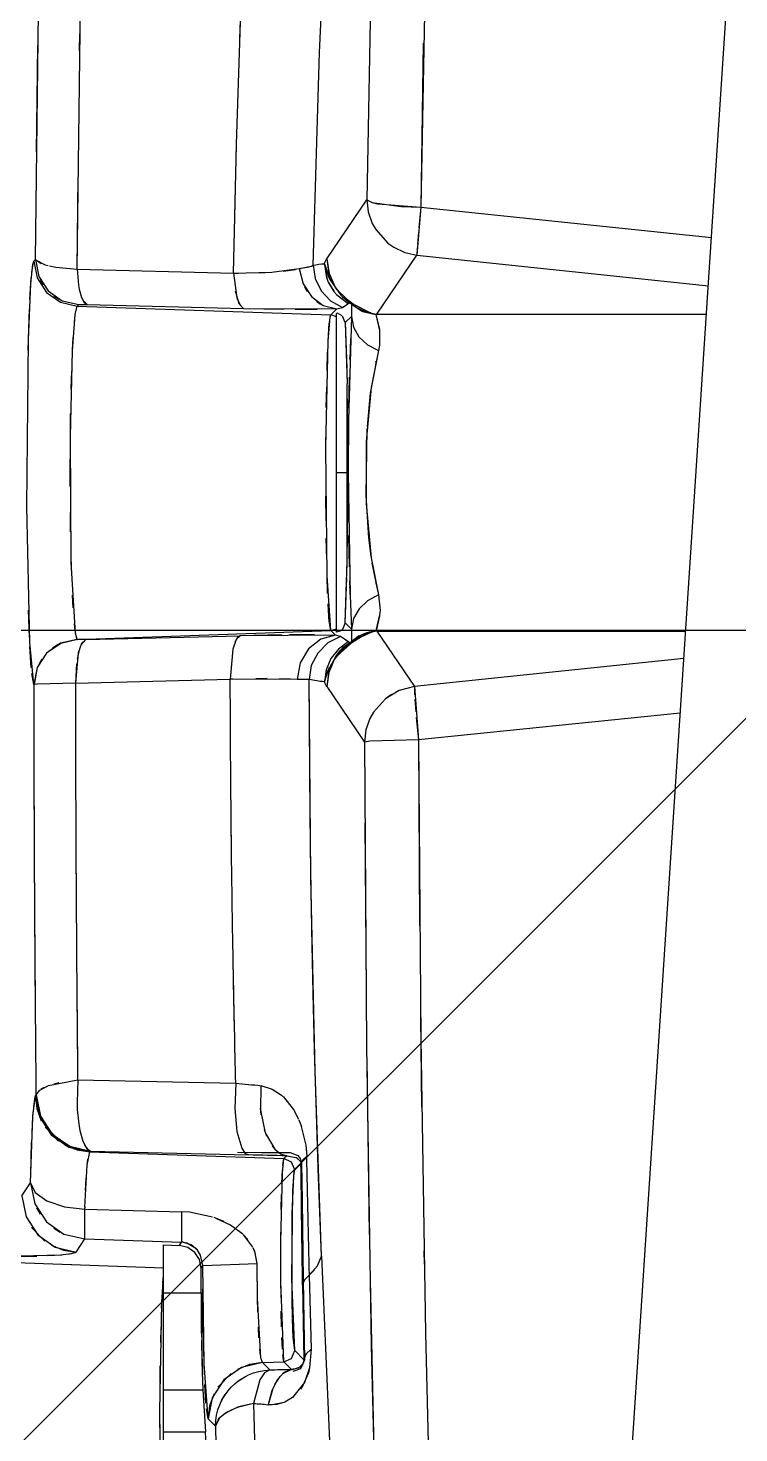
# Model space of a CAD drawing. Header units: millimetres. Extents: x 1084702 to 1166801, y 36632 to 124519.
# Drawn here: x 1103345.9 to 1103409.1, y 45472 to 45596.8 of the extents above; entities that cross this region are included whole.
import ezdxf

# ---------------------------------------------------------------- set-up
doc = ezdxf.new("R2010")
doc.units = ezdxf.units.MM
doc.header["$LTSCALE"] = 250
doc.linetypes.add('CENTER', pattern=[3, 2.5, -0.25, 0, -0.25])
doc.layers.get('0').update_dxf_attribs({"color": 255})
doc.layers.add('%posline', color=240, linetype='Continuous')
doc.layers.add('%symbol', color=1, linetype='Continuous')
doc.styles.add('ROMANS', font='ROMANS.shx', dxfattribs={"height": 100})
doc.dimstyles.new('dott', dxfattribs={"dimscale": 100, "dimtxt": 150, "dimasz": 0.01, "dimexe": 0.5, "dimexo": 1, "dimgap": 1, "dimtad": 1, "dimdsep": 46, "dimtxsty": 'ROMANS', "dimcen": 1.5, "dimclrd": 1, "dimclre": 1, "dimclrt": 2, "dimazin": 2, "dimtfac": 1, "dimtmove": 2, "dimatfit": 3, "dimldrblk": 'DOT', "dimfxl": 1, "dimtvp": 100, "dimtolj": 1, "dimarcsym": 0})

# ---------------------------------------------------------------- blocks, each defined once
blk = doc.blocks.new('_Dot')
at = {"color": 0, "linetype": 'ByBlock', "lineweight": -2}
blk.add_line((-0.5, 0), (-1, 0), dxfattribs=at)
at = {"color": 0, "linetype": 'ByBlock', "const_width": 0.5}
blk.add_lwpolyline([(-0.25, 0, 1), (0.25, 0, 1)], format="xyb", close=True, dxfattribs=at)
blk = doc.blocks.new('GENERATOR-BORDE')
for p, q in [((-1469.42, 55.65), (-1466.8, 117.43)), ((-1478.86, 70.74), (-1478.28, 105.23)), ((-1478.86, 70.74), (-1478.28, 105.23)), ((-1475.46, 68.73), (-1474.58, 103.17)), ((-1475.46, 68.73), (-1474.58, 103.17)), ((-1483.47, 81.48), (-1483.47, 57.34)), ((-1442.15, 77.43), (-1412.9, -368.89)), ((-1483.47, 71.56), (-1483.47, 69.88)), ((-1483.47, 71.24), (-1479.73, 71.24)), ((-1483.47, 71.24), (-1479.73, 71.24)), ((-1479.96, 67.53), (-1479.73, 71.24)), ((-1479.96, 67.53), (-1479.73, 71.24)), ((-1479.51, 70.09), (-1478.86, 70.74)), ((-1479.51, 70.09), (-1478.86, 70.74)), ((-1476.77, 69.04), (-1476.77, 69.07)), ((-1476.77, 69.04), (-1476.77, 69.07)), ((-1474.18, 68.84), (-1474.18, 68.84)), ((-1473.01, 68.67), (-1473.01, 68.7)), ((-1473.01, 68.67), (-1473.01, 68.7)), ((-1483.47, 67.86), (-1483.47, 66.22)), ((-1483.47, 67.53), (-1479.96, 67.53)), ((-1483.47, 67.53), (-1479.96, 67.53)), ((-1473.11, 66.35), (-1473.11, 66.36)), ((-1473.11, 66.35), (-1473.11, 66.36)), ((-1474.68, 65.1), (-1474.03, 65.75)), ((-1474.68, 65.1), (-1474.03, 65.75)), ((-1474.68, 65.1), (-1472.78, 65.03)), ((-1474.68, 65.1), (-1472.78, 65.03)), ((-1472.78, 65.03), (-1472.1, 65.71)), ((-1472.78, 65.03), (-1472.1, 65.71)), ((-1471.95, 65.86), (-1471.26, 65.61)), ((-1471.26, 65.61), (-1470.95, 64.89)), ((-1483.47, 64.38), (-1483.47, 62.79)), ((-1471.81, 64.03), (-1471.01, 64.84)), ((-1471.81, 64.03), (-1471.01, 64.84)), ((-1471.11, 58.19), (-1471.01, 64.84)), ((-1471.06, 57.73), (-1470.95, 64.89)), ((-1470.52, 57.32), (-1470.36, 63.91)), ((-1470.52, 57.32), (-1470.36, 63.91)), ((-1483.47, 61.33), (-1483.47, 59.95)), ((-1483.47, 58.93), (-1483.47, 58.85)), ((-1483.47, 58.9), (-1480.13, 58.9)), ((-1483.47, 58.9), (-1480.13, 58.9)), ((-1480.13, 58.9), (-1480.13, 56.69)), ((-1480.13, 58.9), (-1480.13, 56.69)), ((-1483.47, 57.44), (-1483.47, 57.22)), ((-1471.16, 50.72), (-1471.06, 57.73)), ((-1498.54, 56.14), (-1483.47, 56.66)), ((-1498.54, 56.14), (-1483.47, 56.66)), ((-1491.63, 56.39), (-1491.62, 56.39)), ((-1483.47, 57.22), (-1483.47, 56.66)), ((-1483.47, 57.22), (-1483.47, 56.66)), ((-1483.47, 56.66), (-1483.47, 54.64)), ((-1483.47, 56.66), (-1483.47, 54.64)), ((-1480.13, 56.69), (-1479.98, 56.47)), ((-1480.13, 56.69), (-1479.98, 56.47)), ((-1472.08, 57.16), (-1472.07, 57.16)), ((-1472.08, 57.16), (-1472.07, 57.16)), ((-1470.39, 57.19), (-1470.38, 57.19)), ((-1470.39, 57.19), (-1470.38, 57.19)), ((-1491.23, 55.27), (-1490.45, 54.1)), ((-1491.23, 55.27), (-1490.45, 54.1)), ((-1490.45, 54.1), (-1481.86, 54.39)), ((-1490.45, 54.1), (-1481.86, 54.39)), ((-1489.01, 54.2), (-1489, 54.18)), ((-1483.47, 54.64), (-1482.06, 54.69)), ((-1483.47, 54.64), (-1482.06, 54.69)), ((-1482.06, 54.69), (-1481.86, 54.39)), ((-1482.06, 54.69), (-1481.86, 54.39)), ((-1490.45, 51.46), (-1481.86, 51.7)), ((-1490.45, 51.46), (-1481.86, 51.7)), ((-1496.05, 50.28), (-1495.27, 49.11)), ((-1471.21, 47.37), (-1471.16, 50.72)), ((-1465.23, 50.72), (-1465.22, 50.72)), ((-1465.23, 50.72), (-1465.22, 50.72)), ((-1471.81, 47.97), (-1471.25, 47.41)), ((-1471.81, 47.97), (-1471.25, 47.41)), ((-1490.02, 46.37), (-1472.78, 46.97)), ((-1490.02, 46.37), (-1472.78, 46.97)), ((-1490.02, 46.37), (-1489.95, 46.3)), ((-1490.02, 46.37), (-1489.95, 46.3)), ((-1489.95, 46.3), (-1475.93, 46.64)), ((-1489.95, 46.3), (-1489.92, 46.3)), ((-1476.88, 46.38), (-1474.72, 46.42)), ((-1474.72, 46.42), (-1472.84, 46.43)), ((-1472.84, 46.43), (-1472.23, 46.43)), ((-1472.78, 46.97), (-1472.51, 46.71)), ((-1472.78, 46.97), (-1472.51, 46.71)), ((-1472.23, 46.43), (-1471.53, 46.68)), ((-1471.53, 46.68), (-1471.33, 46.95)), ((-1471.33, 46.95), (-1471.29, 47.01)), ((-1471.29, 47.01), (-1471.21, 47.37)), ((-1494.84, 41.38), (-1494.77, 41.31)), ((-1494.84, 41.38), (-1494.77, 41.31)), ((-1491.07, 39.96), (-1477.05, 40.26)), ((-1491.07, 39.96), (-1477.05, 40.26)), ((-1470.51, 8.95), (-1470.5, 8.96)), ((-1470.51, 8.95), (-1470.5, 8.96)), ((-1468.95, 5.01), (-1465.62, 9.94)), ((-1468.95, 5.01), (-1465.62, 9.94)), ((-1464.51, 0.08), (-1461.18, 5.01)), ((-1464.51, 0.08), (-1461.18, 5.01)), ((-1494.98, 4.82), (-1494.97, 4.83)), ((-1494.98, 4.82), (-1494.97, 4.83)), ((-1491.27, 4.71), (-1477.54, 4.37)), ((-1491.27, 4.71), (-1477.54, 4.37)), ((-1468.56, 3.14), (-1468.47, 3.14)), ((-1491.13, 0.82), (-1491.11, 0.83)), ((-1491.13, 0.82), (-1491.11, 0.83)), ((-1491.13, 0.82), (-1468.61, 0.03)), ((-1491.13, 0.82), (-1468.61, 0.03)), ((-1490.37, 0.84), (-1476.65, 0.49)), ((-1468.61, 0.03), (-1468.2, 0.44)), ((-1468.61, 0.03), (-1468.2, 0.44)), ((-1468.11, 0.16), (-1468.11, -0.12)), ((-1468.11, 0.16), (-1468.11, -0.12)), ((-1468.11, 0.12), (-1468.11, -0.12)), ((-1467.7, 0), (-1467.65, 0)), ((-1467.7, 0), (-1467.65, 0)), ((-1466.77, 0.99), (-1466.77, 1.01)), ((-1466.77, 0.99), (-1466.77, 1.01)), ((-1466.77, 0.99), (-1464.94, 0.16)), ((-1466.77, 0), (-1466.77, 0)), ((-1466.77, 0), (-1466.77, 0)), ((-1464.94, 0.16), (-1464.91, 0.15)), ((-1464.58, 0.05), (-1464.51, 0.08)), ((-1464.58, 0.05), (-1464.51, 0.08)), ((-1464.51, 0.08), (-1437.08, 0.08)), ((-1468.11, -0.12), (-1468.11, -27.86)), ((-1468.11, -0.12), (-1468.11, -0.7)), ((-1467.32, -0.64), (-1466.78, -0.1)), ((-1467.32, -0.64), (-1466.78, -0.1)), ((-1468.11, -1.49), (-1468.11, -1.5)), ((-1468.11, -3.12), (-1468.11, -4.52)), ((-1467.22, -3.16), (-1467.22, -3.16)), ((-1467.22, -3.16), (-1467.22, -3.16)), ((-1466.9, -3.17), (-1466.9, -3.17)), ((-1466.9, -3.17), (-1466.9, -3.17)), ((-1464.66, -4.35), (-1464.63, -4.35)), ((-1464.66, -4.35), (-1464.63, -4.35)), ((-1464.64, -4.22), (-1464.59, -4.14)), ((-1464.64, -4.22), (-1464.59, -4.14)), ((-1468.11, -5.78), (-1468.11, -7.98)), ((-1467.14, -6.11), (-1467.14, -9.87)), ((-1491.66, -6.34), (-1491.66, -6.34)), ((-1468.11, -8.72), (-1468.11, -10.63)), ((-1467.14, -9.48), (-1467.14, -14)), ((-1468.11, -12.32), (-1468.11, -13.63)), ((-1491.76, -14), (-1491.75, -14)), ((-1491.76, -14), (-1491.75, -14)), ((-1468.11, -14), (-1467.83, -14)), ((-1468.11, -14), (-1467.83, -14)), ((-1467.83, -14), (-1467.14, -14)), ((-1467.83, -14), (-1467.14, -14)), ((-1467.14, -14), (-1467.07, -14)), ((-1467.14, -14), (-1467.07, -14)), ((-1467.14, -14), (-1467.14, -18.52)), ((-1468.11, -16.1), (-1468.11, -17.79)), ((-1467.14, -18.13), (-1467.14, -21.89)), ((-1468.11, -19.68), (-1468.11, -21.02)), ((-1491.66, -21.66), (-1491.66, -21.66)), ((-1468.11, -22.67), (-1468.11, -25.89)), ((-1464.66, -23.65), (-1464.62, -23.65)), ((-1464.66, -23.65), (-1464.62, -23.65)), ((-1464.64, -23.78), (-1464.58, -23.87)), ((-1464.64, -23.78), (-1464.58, -23.87)), ((-1468.11, -27.13), (-1468.11, -27.86)), ((-1467.32, -27.34), (-1466.78, -27.88)), ((-1467.32, -27.34), (-1466.78, -27.88)), ((-1491.13, -28.8), (-1468.61, -28.02)), ((-1491.13, -28.8), (-1468.61, -28.02)), ((-1490.24, -28.95), (-1476.35, -28.6)), ((-1490.24, -28.95), (-1476.35, -28.6)), ((-1468.61, -28.02), (-1468.08, -28.55)), ((-1468.61, -28.02), (-1468.08, -28.55)), ((-1468.11, -27.86), (-1468.11, -28.15)), ((-1468.11, -27.86), (-1468.11, -28.1)), ((-1468.11, -27.86), (-1468.11, -28.15)), ((-1466.78, -28.97), (-1465.87, -28.41)), ((-1466.78, -28.98), (-1465.87, -28.41)), ((-1466.78, -28.98), (-1465.97, -28.48)), ((-1465.97, -28.48), (-1465.87, -28.41)), ((-1465.87, -28.41), (-1464.83, -28.1)), ((-1465.87, -28.41), (-1465.06, -28.18)), ((-1465.87, -28.41), (-1465.84, -28.39)), ((-1465.64, -28.3), (-1464.83, -28.1)), ((-1464.6, -28.04), (-1464.51, -28.08)), ((-1464.6, -28.04), (-1464.51, -28.08)), ((-1464.51, -28.08), (-1460.96, -33.32)), ((-1464.51, -28.08), (-1435.24, -28.08)), ((-1464.51, -28.08), (-1460.96, -33.32)), ((-1491.13, -28.8), (-1490.99, -28.94)), ((-1491.13, -28.8), (-1490.99, -28.94)), ((-1466.78, -28.97), (-1466.77, -29)), ((-1466.78, -28.97), (-1466.77, -29)), ((-1491.14, -32.08), (-1477.24, -31.72)), ((-1491.14, -32.08), (-1477.24, -31.72)), ((-1494.98, -32.8), (-1494.84, -32.93)), ((-1494.98, -32.8), (-1494.84, -32.93)), ((-1468.95, -33.01), (-1465.41, -38.25)), ((-1468.95, -33.01), (-1465.41, -38.25)), ((-1460.42, -50.64), (-1460.41, -50.64)), ((-1460.42, -50.64), (-1460.41, -50.64))]:
    blk.add_line(p, q)
at = {"linetype": 'CENTER'}
blk.add_line((-2671.23, 0), (68.87, 0), dxfattribs=at)
for points in [[(-1478.87, 117.43), (-1478.98, 97.12), (-1479.36, 79.72), (-1479.73, 71.24)], [(-1465.62, 9.94), (-1465.43, 36.93), (-1465.01, 63.6), (-1464.37, 89.68)], [(-1460.82, 9.76), (-1460.62, 36.29), (-1460.2, 62.48), (-1459.56, 88.11)], [(-1483.64, 81.5), (-1483.78, 69.37), (-1483.62, 59.81), (-1483.48, 57.34)], [(-1465.12, 57.73), (-1464.71, 77)], [(-1483.78, 70.85), (-1483.78, 69.18)], [(-1479.51, 70.09), (-1479.86, 65.2), (-1479.98, 56.47)], [(-1479.51, 70.09), (-1479.66, 69.2)], [(-1474.68, 65.1), (-1476.54, 65.53), (-1478.1, 66.62), (-1479.14, 68.22), (-1479.51, 70.09)], [(-1478.98, 67.87), (-1479.37, 68.95), (-1479.51, 70.09)], [(-1478.46, 69.96), (-1478.86, 70.74)], [(-1475.46, 68.73), (-1476.8, 69.04), (-1477.87, 69.52), (-1478.58, 70.1), (-1478.86, 70.74)], [(-1479.7, 68.69), (-1479.8, 67.04)], [(-1477.41, 69.28), (-1478.21, 69.74)], [(-1475.46, 68.73), (-1477.02, 69.12)], [(-1474.03, 65.75), (-1474.49, 66), (-1474.9, 66.62), (-1475.46, 68.73)], [(-1474.03, 65.75), (-1474.49, 66), (-1474.9, 66.62), (-1475.46, 68.73)], [(-1472.74, 68.64), (-1473.82, 68.86), (-1474.18, 68.84)], [(-1473.77, 67.4), (-1474.18, 68.84)], [(-1470.36, 63.91), (-1470.5, 65.57), (-1470.94, 66.87), (-1472, 68.2), (-1472.68, 68.61), (-1473.41, 68.82), (-1474.18, 68.84)], [(-1472.1, 65.71), (-1472.77, 65.98), (-1473.37, 66.63), (-1473.85, 67.61), (-1474.18, 68.83)], [(-1480.13, 58.9), (-1480.03, 65.94), (-1479.96, 67.53)], [(-1480.03, 65.91), (-1479.96, 67.53)], [(-1472.65, 68.6), (-1472.72, 68.62)], [(-1470.6, 66), (-1471.08, 67.13), (-1471.29, 67.46)], [(-1483.76, 66.94), (-1483.75, 65.37)], [(-1477.46, 66.06), (-1478.64, 67.29)], [(-1473.13, 66.32), (-1473.61, 67.05)], [(-1480.1, 63.09), (-1480.06, 65)], [(-1480.06, 65.06), (-1480.03, 65.82)], [(-1479.83, 66.17), (-1479.89, 64)], [(-1474.68, 65.1), (-1475.82, 65.27), (-1476.89, 65.7)], [(-1474.68, 65.1), (-1474.82, 64.67), (-1475.12, 59.38), (-1475.16, 56.3)], [(-1474.68, 65.1), (-1474.82, 64.67), (-1475.12, 59.38), (-1475.16, 56.44)], [(-1472.78, 65.03), (-1473.04, 57.89), (-1473.04, 57.27)], [(-1472.1, 65.71), (-1472.91, 66.09)], [(-1472.78, 65.03), (-1472.87, 64.41)], [(-1472.78, 65.03), (-1472.09, 64.72), (-1471.81, 64.03)], [(-1472.78, 65.03), (-1472.09, 64.72), (-1471.81, 64.03)], [(-1471.04, 65.14), (-1471.48, 65.6), (-1472.1, 65.71)], [(-1471.32, 65.51), (-1471.96, 65.71), (-1472.1, 65.71)], [(-1471.01, 64.84), (-1471.13, 65.32), (-1471.3, 65.5)], [(-1471.01, 64.84), (-1471.04, 65.13)], [(-1470.36, 63.91), (-1470.5, 65.57), (-1470.6, 66)], [(-1474.85, 64.48), (-1474.91, 63.9)], [(-1472.9, 63.91), (-1472.95, 62.86)], [(-1471.81, 64.03), (-1472.08, 57.68), (-1471.98, 49.84), (-1471.86, 48.13), (-1471.81, 47.97)], [(-1471.81, 64.03), (-1471.95, 62.88)], [(-1470.36, 63.91), (-1470.82, 64.36), (-1471.01, 64.84)], [(-1470.78, 64.3), (-1470.85, 64.41)], [(-1483.71, 63.31), (-1483.68, 61.96)], [(-1480.11, 62.19), (-1480.1, 62.8)], [(-1474.99, 62.91), (-1475.04, 61.91)], [(-1471.95, 62.83), (-1472.02, 61.23)], [(-1480.13, 58.9), (-1480.11, 62.13)], [(-1479.93, 62.42), (-1479.97, 58.54)], [(-1479.93, 61.9), (-1479.92, 61.9)], [(-1479.93, 61.9), (-1479.93, 61.9)], [(-1472.98, 61.92), (-1473.01, 60.53)], [(-1472.02, 61.19), (-1472.05, 59.54)], [(-1483.64, 60.27), (-1483.6, 59.26)], [(-1479.93, 60.98), (-1479.94, 60.98)], [(-1479.93, 60.64), (-1479.93, 60.64)], [(-1479.91, 60.64), (-1479.92, 60.64)], [(-1475.09, 60.58), (-1475.13, 59.32)], [(-1473.03, 59.35), (-1473.04, 57.65)], [(-1472.05, 59.53), (-1472.04, 51.86), (-1471.9, 48.5), (-1471.81, 47.97)], [(-1483.53, 58.02), (-1483.48, 57.36)], [(-1475.15, 57.65), (-1475.16, 56.44)], [(-1471.11, 58.19), (-1471.11, 58.19)], [(-1470.52, 57.32), (-1470.94, 57.74), (-1471.11, 58.19)], [(-1483.48, 57.34), (-1483.47, 57.22)], [(-1480.13, 56.69), (-1480.28, 55.94), (-1480.69, 55.3), (-1481.31, 54.86), (-1482.06, 54.69)], [(-1480.13, 56.69), (-1480.28, 55.94), (-1480.69, 55.3), (-1481.31, 54.86), (-1482.06, 54.69)], [(-1479.98, 56.47), (-1480.18, 55.56), (-1480.46, 55.11)], [(-1479.98, 56.47), (-1480.18, 55.56), (-1480.45, 55.11)], [(-1479.98, 56.69), (-1479.98, 56.47)], [(-1479.98, 56.47), (-1475.16, 56.3)], [(-1475.16, 56.3), (-1475.36, 55.23), (-1475.5, 54.9)], [(-1475.16, 56.3), (-1475.32, 55.34), (-1475.43, 55.04)], [(-1475.16, 56.43), (-1475.16, 56.3)], [(-1473.04, 57.27), (-1473.04, 54.73)], [(-1473.04, 57.26), (-1473.04, 54.74)], [(-1470.52, 57.32), (-1470.04, 56.85)], [(-1470.52, 57.32), (-1469.78, 56.5), (-1469.42, 55.65)], [(-1460.34, 55.16), (-1460.32, 56.35)], [(-1498.54, 55.66), (-1492.61, 55.53), (-1491.63, 55.41), (-1491.23, 55.27)], [(-1496.51, 55.66), (-1494.71, 55.63)], [(-1496.05, 50.28), (-1495.68, 52.15), (-1494.64, 53.74), (-1493.08, 54.84), (-1491.23, 55.27)], [(-1493.75, 55.59), (-1492.51, 55.52)], [(-1493.43, 54.67), (-1492.36, 55.09), (-1491.23, 55.27)], [(-1491.96, 55.46), (-1491.28, 55.31), (-1491.23, 55.27)], [(-1480.46, 55.11), (-1481, 54.64), (-1481.76, 54.4), (-1481.86, 54.39)], [(-1480.55, 55), (-1481.39, 54.47), (-1481.86, 54.39)], [(-1469.42, 55.65), (-1470, 39.21), (-1470.37, 22.01), (-1470.54, 4.39)], [(-1469.42, 55.65), (-1469.73, 47.86)], [(-1469.42, 55.65), (-1469.42, 55.65)], [(-1495.27, 49.11), (-1494.91, 50.98), (-1493.87, 52.58), (-1492.31, 53.67), (-1490.45, 54.1)], [(-1495.18, 53.08), (-1494, 54.31)], [(-1490.45, 54.1), (-1490.45, 51.46)], [(-1490.45, 54.1), (-1490.45, 51.46)], [(-1481.86, 51.7), (-1481.88, 54.16), (-1481.86, 54.39)], [(-1481.88, 53.85), (-1481.88, 54.04)], [(-1476.41, 53.69), (-1477.52, 52.87), (-1478.78, 52.28)], [(-1475.97, 54.16), (-1476.39, 53.71)], [(-1475.53, 54.83), (-1476.32, 53.78)], [(-1473.04, 54.73), (-1473.04, 54.35)], [(-1473.04, 54.35), (-1472.91, 48.22), (-1472.78, 46.97)], [(-1473.04, 54.35), (-1473.03, 52.6)], [(-1465.41, 38.1), (-1465.19, 53.72)], [(-1493.22, 53.14), (-1492.65, 53.5)], [(-1481.88, 52.93), (-1481.88, 53.23)], [(-1478.1, 52.56), (-1478.96, 52.21)], [(-1495.27, 49.11), (-1494.87, 49.98), (-1493.82, 50.72), (-1492.27, 51.24), (-1490.45, 51.46)], [(-1494.75, 51.33), (-1494.41, 51.91)], [(-1490.45, 51.46), (-1490.44, 51.25)], [(-1490.45, 51.28), (-1490.24, 47.54), (-1490.02, 46.37)], [(-1479.11, 52.16), (-1481.16, 51.74), (-1481.86, 51.7)], [(-1473.01, 51.48), (-1472.98, 50.16)], [(-1495.27, 49.11), (-1494.87, 49.98), (-1493.82, 50.72)], [(-1495.27, 49.11), (-1495.07, 43.16), (-1494.84, 41.38)], [(-1490.39, 49.82), (-1490.33, 48.68)], [(-1472.95, 49.15), (-1472.9, 47.98)], [(-1495.26, 48.43), (-1495.18, 45.5)], [(-1490.24, 47.54), (-1490.19, 47.03)], [(-1472.87, 47.59), (-1472.78, 46.97)], [(-1471.81, 47.97), (-1472.09, 47.28), (-1472.78, 46.97)], [(-1471.81, 47.97), (-1472.09, 47.28), (-1472.78, 46.97)], [(-1469.73, 47.81), (-1469.89, 42.92)], [(-1494.84, 41.38), (-1494.47, 43.25), (-1493.44, 44.85), (-1491.87, 45.94), (-1490.02, 46.37)], [(-1494.77, 41.31), (-1494.4, 43.18), (-1493.36, 44.78), (-1491.8, 45.87), (-1489.95, 46.3)], [(-1492.22, 45.77), (-1491.15, 46.2), (-1490.02, 46.37)], [(-1490.64, 45.43), (-1490.32, 46.05), (-1489.95, 46.3)], [(-1490.49, 45.77), (-1490.23, 46.14), (-1489.95, 46.3)], [(-1477.05, 40.26), (-1477.14, 42.5), (-1476.94, 44.56), (-1476.51, 46.05), (-1476.23, 46.47), (-1475.93, 46.64)], [(-1474.81, 40.48), (-1474.86, 42.67), (-1474.43, 44.69), (-1473.59, 46.12), (-1473.07, 46.53), (-1472.51, 46.71)], [(-1473.81, 45.87), (-1473.52, 46.2)], [(-1472.51, 46.71), (-1471.69, 46.86)], [(-1472.51, 46.71), (-1471.69, 46.86)], [(-1471.69, 46.86), (-1471.29, 47.23), (-1471.25, 47.41)], [(-1471.66, 46.87), (-1471.29, 47.23), (-1471.25, 47.41)], [(-1471.26, 44), (-1470.82, 45.77), (-1470.74, 46.76)], [(-1470.74, 46.76), (-1471.1, 47.08), (-1471.25, 47.41)], [(-1470.74, 46.76), (-1471.1, 47.08), (-1471.25, 47.41)], [(-1470.79, 46.05), (-1470.74, 46.76)], [(-1493.98, 44.18), (-1492.79, 45.41)], [(-1493.86, 44.18), (-1492.78, 45.29)], [(-1492.51, 45.48), (-1492.15, 45.7)], [(-1492.23, 45.62), (-1492.23, 45.59)], [(-1492.23, 45.62), (-1492.23, 45.6)], [(-1491.75, 45.89), (-1490.81, 46.19)], [(-1490.91, 44.48), (-1490.64, 45.43)], [(-1490.91, 44.48), (-1490.64, 45.42)], [(-1495.14, 44.59), (-1495.04, 42.8)], [(-1495.13, 44.4), (-1495.13, 44.4)], [(-1495.13, 44.4), (-1495.13, 44.4)], [(-1494.24, 43.53), (-1494.04, 43.9)], [(-1493.76, 44.26), (-1493.8, 44.26)], [(-1491.13, 42.6), (-1491, 43.91)], [(-1491.13, 42.6), (-1491, 43.91)], [(-1491, 43.91), (-1490.91, 44.48)], [(-1474.53, 44.37), (-1474.33, 44.93)], [(-1471.45, 43.52), (-1471.22, 44.1)], [(-1471.42, 43.59), (-1471.33, 43.82)], [(-1494.84, 41.38), (-1494.71, 42.52), (-1494.32, 43.6)], [(-1494.69, 42.16), (-1494.42, 43.13)], [(-1491.15, 42), (-1491.13, 42.6)], [(-1474.88, 42.48), (-1474.81, 43.09)], [(-1472.85, 41.45), (-1471.92, 42.61), (-1471.47, 43.47)], [(-1469.89, 42.91), (-1470.05, 37.31)], [(-1495, 42.33), (-1494.88, 41.47), (-1494.84, 41.38)], [(-1494.77, 41.31), (-1494.46, 40.87), (-1493.69, 40.47), (-1491.07, 39.96)], [(-1491.07, 39.96), (-1491.15, 41.99)], [(-1491.07, 39.96), (-1491.15, 41.99)], [(-1474.81, 40.48), (-1473.81, 40.78), (-1473, 41.32)], [(-1472.97, 41.35), (-1472.87, 41.44)], [(-1460.64, 34.41), (-1460.54, 42.38)], [(-1494.32, 40.76), (-1494.04, 40.62)], [(-1493.17, 40.31), (-1492.75, 40.21)], [(-1470.05, 37.27), (-1470.18, 32.27)], [(-1470.18, 32.27), (-1470.3, 26.55)], [(-1465.59, 17.13), (-1465.48, 32)], [(-1470.3, 26.52), (-1470.38, 21.34)], [(-1460.82, 9.76), (-1460.72, 26.29)], [(-1470.38, 21.33), (-1470.45, 16.42)], [(-1470.45, 16.41), (-1470.54, 4.39)], [(-1465.13, 7.84), (-1465.49, 8.86), (-1465.62, 9.94)], [(-1460.82, 9.76), (-1465.14, 9.87), (-1465.62, 9.94)], [(-1460.82, 9.76), (-1465.14, 9.87), (-1465.62, 9.94)], [(-1461.18, 5.01), (-1460.82, 9.76)], [(-1461.01, 7.77), (-1460.82, 9.76)], [(-1437.56, 7.38), (-1460.82, 9.76)], [(-1464.82, 7.29), (-1465.13, 7.84)], [(-1464.82, 7.29), (-1465.13, 7.84)], [(-1463.74, 6.09), (-1464.82, 7.28)], [(-1461.14, 6.13), (-1461.05, 7.27)], [(-1468.31, 2.62), (-1468.78, 3.77), (-1468.95, 5.01)], [(-1468.37, 2.73), (-1468.8, 3.83), (-1468.95, 5.01)], [(-1461.18, 5.01), (-1462.53, 5.37), (-1463.74, 6.09)], [(-1463.22, 5.72), (-1463.74, 6.09)], [(-1461.18, 5.01), (-1461.16, 5.76)], [(-1437.24, 2.52), (-1461.18, 5.01)], [(-1494.98, 4.82), (-1495.35, 1.1), (-1495.61, -11), (-1495.47, -25.8), (-1495.25, -30.82), (-1495.08, -32.51), (-1494.98, -32.8)], [(-1494.98, 4.82), (-1495.17, 3.85)], [(-1491.13, 0.82), (-1492.61, 1.17), (-1493.86, 2.04), (-1494.69, 3.32), (-1494.98, 4.82)], [(-1491.13, 0.82), (-1492.61, 1.17), (-1493.86, 2.04), (-1494.69, 3.32), (-1494.98, 4.82)], [(-1491.27, 4.71), (-1494.67, 4.79), (-1494.97, 4.83)], [(-1491.11, 0.83), (-1492.6, 1.18), (-1493.85, 2.05), (-1494.68, 3.33), (-1494.97, 4.83)], [(-1491.27, 4.71), (-1494.67, 4.79), (-1494.97, 4.83)], [(-1490.37, 0.84), (-1490.74, 1.18), (-1491.04, 2.02), (-1491.27, 4.71)], [(-1491.2, 3), (-1491.27, 4.71)], [(-1471.6, 4.38), (-1477.54, 4.37)], [(-1477.3, 4.36), (-1477.54, 4.37)], [(-1476.65, 0.49), (-1477.01, 0.83), (-1477.31, 1.68), (-1477.54, 4.37)], [(-1474.27, 4.31), (-1475.28, 4.32)], [(-1474.69, 4.32), (-1474.69, 4.31)], [(-1474.69, 4.32), (-1474.69, 4.31)], [(-1472.2, 4.35), (-1473.15, 4.32)], [(-1473.14, 4.32), (-1473.14, 4.32)], [(-1473.14, 4.32), (-1473.14, 4.32)], [(-1470.54, 4.39), (-1471.6, 4.38)], [(-1468.2, 0.44), (-1469.49, 0.79), (-1470.59, 1.66), (-1471.32, 2.91), (-1471.6, 4.38)], [(-1468.2, 0.44), (-1469.49, 0.79), (-1470.59, 1.66), (-1471.32, 2.91), (-1471.6, 4.38)], [(-1471.6, 4.38), (-1471.6, 4.38)], [(-1467.75, 0.57), (-1468.87, 1.14), (-1469.76, 2.03), (-1470.34, 3.14), (-1470.54, 4.39)], [(-1470.54, 4.39), (-1470.54, 4.38)], [(-1467.75, 0.57), (-1468.87, 1.14), (-1469.76, 2.03), (-1470.34, 3.14), (-1470.54, 4.39)], [(-1468.76, 3.32), (-1469.16, 4.49), (-1469.17, 4.59)], [(-1467.05, 1.05), (-1467.92, 1.68), (-1468.6, 2.52), (-1469.03, 3.52), (-1469.17, 4.59)], [(-1467.05, 1.05), (-1467.92, 1.68), (-1468.6, 2.52), (-1469.03, 3.52), (-1469.17, 4.59)], [(-1468.31, 2.62), (-1468.93, 3.7), (-1469.17, 4.57)], [(-1495.22, 3.32), (-1495.34, 1.44)], [(-1494.28, 2.58), (-1494.55, 3.05)], [(-1490.93, 1.64), (-1491.14, 2.57)], [(-1468.3, 2.61), (-1468.31, 2.63)], [(-1466.87, 1.21), (-1468.04, 2.28), (-1468.31, 2.62)], [(-1467.6, 1.82), (-1468.28, 2.58)], [(-1492.88, 1.31), (-1493.33, 1.6)], [(-1490.37, 0.84), (-1490.82, 1.34)], [(-1466.77, 1.02), (-1466.77, 1.02), (-1466.79, 1.05), (-1466.72, 0.99), (-1467.83, 2), (-1466.11, 0.47), (-1466.11, 0.47), (-1466.81, 1.11), (-1466.78, 1.09), (-1466.91, 1.11)], [(-1466.77, 1.02), (-1466.79, 1.05), (-1466.72, 0.99), (-1467.83, 2), (-1466.11, 0.47), (-1466.11, 0.47), (-1466.81, 1.11), (-1466.78, 1.09), (-1466.81, 1.11)], [(-1495.37, 0.65), (-1495.46, -1.77)], [(-1491.13, 0.82), (-1491.28, 0.27), (-1491.66, -6.02), (-1491.74, -17.2), (-1491.55, -24.84), (-1491.31, -28.06), (-1491.13, -28.8)], [(-1491.32, 0.02), (-1491.38, -0.57)], [(-1490.37, 0.84), (-1491.11, 0.83)], [(-1490.37, 0.84), (-1491.11, 0.83)], [(-1476.65, 0.49), (-1476.89, 0.66), (-1477.12, 1.06)], [(-1472.98, 0.42), (-1476.65, 0.49)], [(-1468.2, 0.44), (-1476.65, 0.49)], [(-1470.06, 0.41), (-1472.29, 0.41)], [(-1468.61, 0.03), (-1468.94, -4.84), (-1469.04, -16.22), (-1468.84, -25.69), (-1468.67, -27.82), (-1468.61, -28.02)], [(-1468.61, 0.03), (-1468.73, -0.64)], [(-1468.61, 0.03), (-1468.11, -0.12)], [(-1468.61, 0.03), (-1468.11, -0.12)], [(-1467.75, 0.57), (-1468.2, 0.44)], [(-1467.75, 0.57), (-1468.2, 0.44)], [(-1467.75, 0.08), (-1468.09, 0.18), (-1468.11, 0.16)], [(-1467.32, -0.64), (-1467.58, -0.06), (-1467.72, 0.05)], [(-1466.81, 1.11), (-1466.78, 1.09), (-1466.91, 1.11)], [(-1466.75, 1.12), (-1466.87, 1.21)], [(-1466.77, 1.13), (-1466.84, 1.18)], [(-1466.78, -0.1), (-1466.77, 0.87)], [(-1466.78, -0.1), (-1466.76, 0.82)], [(-1466.17, 0.59), (-1466.77, 1.01)], [(-1466.77, 0.88), (-1466.77, 0.99)], [(-1465.89, 0.58), (-1466.75, 1.12)], [(-1464.94, 0.15), (-1465.85, 0.44), (-1466.66, 0.93)], [(-1465.17, 0.25), (-1465.74, 0.51)], [(-1465.14, 0.24), (-1465.59, 0.44)], [(-1465.03, 0.19), (-1465.13, 0.23)], [(-1464.51, 0.08), (-1464.76, 0.12)], [(-1464.51, 0.08), (-1464.76, 0.12)], [(-1464.28, -1.27), (-1464.58, 0.05)], [(-1464.58, 0.05), (-1464.58, 0.05)], [(-1495.44, -0.62), (-1495.44, -0.62)], [(-1468.74, -0.71), (-1468.84, -2.33)], [(-1467.32, -0.64), (-1467.18, -4.65)], [(-1467.32, -0.64), (-1467.14, -6.11)], [(-1467.07, -14), (-1466.9, -3.08), (-1466.78, -0.1)], [(-1464.38, -3.13), (-1465.34, -2.62), (-1466.1, -1.9), (-1466.59, -1.04), (-1466.78, -0.1)], [(-1464.38, -3.13), (-1465.34, -2.62), (-1466.1, -1.9), (-1466.59, -1.04), (-1466.78, -0.1)], [(-1464.27, -1.35), (-1464.57, -0.08)], [(-1491.49, -1.97), (-1491.55, -3.11)], [(-1464.38, -3.14), (-1464.23, -1.76), (-1464.27, -1.36)], [(-1468.89, -3.27), (-1468.94, -4.91)], [(-1467.25, -3.69), (-1467.25, -3.69)], [(-1467.25, -3.69), (-1467.25, -3.69)], [(-1466.94, -4.37), (-1466.89, -2.74)], [(-1464.38, -24.85), (-1465.03, -21.56), (-1465.47, -16.76), (-1465.47, -11.24), (-1465.03, -6.44), (-1464.38, -3.14)], [(-1464.96, -5.95), (-1464.44, -3.37)], [(-1464.38, -3.15), (-1464.38, -3.14)], [(-1491.62, -4.96), (-1491.67, -6.49)], [(-1466.96, -3.8), (-1466.97, -3.8)], [(-1466.96, -3.8), (-1466.97, -3.8)], [(-1467.16, -5.53), (-1467.14, -6.11)], [(-1467.14, -6.11), (-1467.07, -14)], [(-1467.03, -8.41), (-1466.98, -5.64)], [(-1468.97, -6.32), (-1469.01, -8.19)], [(-1465.41, -17.92), (-1465.5, -11.96), (-1465.25, -8.2), (-1465.05, -6.56)], [(-1491.72, -8.74), (-1491.74, -10.46)], [(-1469.03, -9.72), (-1469.04, -11.91)], [(-1467.07, -13.81), (-1467.04, -9.63)], [(-1491.76, -12.78), (-1491.76, -15.2)], [(-1467.07, -14), (-1467.14, -21.89)], [(-1467.07, -14), (-1467.09, -18.52)], [(-1466.78, -27.88), (-1467.05, -17.67), (-1467.07, -14)], [(-1467.04, -18.53), (-1467.07, -14.28)], [(-1469.04, -16.08), (-1469.03, -18.22)], [(-1491.74, -17.5), (-1491.72, -19.26)], [(-1464.38, -24.85), (-1465.1, -21.05), (-1465.39, -18.11)], [(-1469.01, -19.79), (-1468.97, -21.62)], [(-1466.97, -22.49), (-1467.03, -19.73)], [(-1491.67, -21.46), (-1491.62, -23.03)], [(-1467.32, -27.34), (-1467.14, -21.89)], [(-1467.15, -22.39), (-1467.14, -21.91)], [(-1467.14, -21.89), (-1467.14, -21.89)], [(-1468.94, -23.07), (-1468.89, -24.71)], [(-1467.32, -27.34), (-1467.17, -23.29)], [(-1495.5, -24.87), (-1495.38, -28.57)], [(-1491.55, -24.87), (-1491.49, -26.01)], [(-1468.13, -24.73), (-1468.12, -24.72)], [(-1468.13, -24.73), (-1468.12, -24.72)], [(-1467.25, -24.31), (-1467.25, -24.31)], [(-1467.25, -24.31), (-1467.25, -24.31)], [(-1466.97, -24.2), (-1466.96, -24.2)], [(-1466.97, -24.2), (-1466.96, -24.2)], [(-1466.87, -25.93), (-1466.93, -24.02)], [(-1466.78, -27.88), (-1466.59, -26.94), (-1466.11, -26.08), (-1465.35, -25.36), (-1464.38, -24.85)], [(-1466.78, -27.88), (-1466.59, -26.94), (-1466.11, -26.08), (-1465.35, -25.36), (-1464.38, -24.85)], [(-1464.28, -26.63), (-1464.28, -25.33), (-1464.38, -24.85)], [(-1495.47, -25.63), (-1495.48, -25.63)], [(-1468.84, -25.65), (-1468.74, -27.28)], [(-1491.38, -27.41), (-1491.32, -28)], [(-1468.73, -27.34), (-1468.63, -27.97), (-1468.61, -28.02)], [(-1467.32, -27.34), (-1467.58, -27.92)], [(-1464.6, -28.04), (-1464.28, -26.64)], [(-1464.6, -28.04), (-1464.29, -26.73)], [(-1477.24, -31.72), (-1476.95, -29.53), (-1476.67, -28.87), (-1476.35, -28.6)], [(-1477.09, -30.15), (-1476.77, -29.04), (-1476.35, -28.6)], [(-1476.35, -28.6), (-1472.78, -28.53)], [(-1476.35, -28.6), (-1468.08, -28.55)], [(-1474.28, -28.56), (-1474.28, -28.56)], [(-1471.77, -28.52), (-1469.82, -28.52)], [(-1471.41, -32.13), (-1471.06, -30.77), (-1470.32, -29.64), (-1469.28, -28.86), (-1468.08, -28.55)], [(-1470.18, -32.44), (-1469.99, -31.24), (-1469.46, -30.15), (-1468.62, -29.27), (-1467.57, -28.68)], [(-1468.11, -27.86), (-1468.61, -28.02)], [(-1468.11, -27.86), (-1468.61, -28.02)], [(-1468.17, -28.54), (-1468.08, -28.55)], [(-1467.59, -27.93), (-1468.02, -28.16), (-1468.11, -28.15)], [(-1468.08, -28.55), (-1467.57, -28.68)], [(-1466.77, -28.81), (-1466.78, -27.88)], [(-1466.77, -28.85), (-1466.78, -27.88)], [(-1466.78, -28.97), (-1465.88, -28.39)], [(-1466.77, -28.97), (-1465.76, -28.33), (-1464.6, -28.04)], [(-1466.48, -28.91), (-1465.07, -28.19)], [(-1466.47, -28.9), (-1465.05, -28.18)], [(-1465.65, -28.29), (-1464.61, -28.04)], [(-1465.06, -28.18), (-1464.51, -28.08)], [(-1465.06, -28.18), (-1465.04, -28.18)], [(-1465.04, -28.18), (-1464.51, -28.08)], [(-1495.34, -29.41), (-1495.22, -31.3)], [(-1494.98, -32.8), (-1494.69, -31.3), (-1493.86, -30.02), (-1492.61, -29.15), (-1491.13, -28.8)], [(-1494.98, -32.8), (-1494.69, -31.3), (-1493.86, -30.02), (-1492.61, -29.15), (-1491.13, -28.8)], [(-1494.84, -32.93), (-1494.55, -31.44), (-1493.72, -30.16), (-1492.47, -29.28), (-1490.99, -28.94)], [(-1493.2, -29.71), (-1492.75, -29.42)], [(-1490.99, -28.94), (-1490.24, -28.95)], [(-1490.99, -28.94), (-1490.24, -28.95)], [(-1490.95, -30.32), (-1490.74, -29.58)], [(-1490.95, -30.32), (-1490.74, -29.58)], [(-1490.74, -29.58), (-1490.51, -29.13), (-1490.24, -28.95)], [(-1490.64, -29.34), (-1490.24, -28.95)], [(-1469.89, -29.24), (-1469.51, -28.98)], [(-1468.34, -30.11), (-1468.08, -29.81)], [(-1468.22, -30.47), (-1467.71, -29.77)], [(-1468.22, -30.47), (-1467.72, -29.77)], [(-1468.11, -30.34), (-1467.75, -29.94)], [(-1468.1, -30.32), (-1467.22, -29.46)], [(-1468.08, -29.81), (-1467.05, -29.03)], [(-1468.08, -29.8), (-1467.09, -29.05)], [(-1467.71, -29.77), (-1467.58, -29.62)], [(-1467.58, -29.63), (-1466.9, -29.09)], [(-1467.57, -29.62), (-1466.92, -29.1)], [(-1467.22, -29.45), (-1466.74, -29.09)], [(-1467.19, -29.43), (-1466.75, -29.09)], [(-1466.9, -29.09), (-1466.77, -29.01), (-1466.77, -29)], [(-1466.9, -29.09), (-1466.81, -29.08)], [(-1466.81, -29.08), (-1466.77, -29)], [(-1466.78, -28.97), (-1466.77, -28.86)], [(-1466.78, -28.97), (-1466.78, -28.96)], [(-1466.74, -29.08), (-1466.49, -28.91)], [(-1494.43, -31.16), (-1494.15, -30.69)], [(-1491.14, -32.08), (-1491.01, -30.67)], [(-1491.14, -32.08), (-1491.01, -30.67)], [(-1491.01, -30.67), (-1490.95, -30.32)], [(-1470.94, -30.52), (-1470.7, -30.11)], [(-1469.18, -32.57), (-1468.69, -31.16), (-1468.22, -30.47)], [(-1468.97, -31.29), (-1468.83, -30.92)], [(-1468.95, -33.01), (-1468.76, -31.69), (-1468.22, -30.47)], [(-1468.95, -33.01), (-1468.8, -31.86), (-1468.39, -30.77)], [(-1468.83, -30.93), (-1468.33, -30.1)], [(-1468.82, -30.91), (-1468.35, -30.12)], [(-1468.22, -30.47), (-1468.12, -30.34)], [(-1468.22, -30.47), (-1468.2, -30.44)], [(-1468.22, -30.47), (-1468.22, -30.47)], [(-1460.96, -33.32), (-1435.07, -30.59)], [(-1495.17, -31.82), (-1495.03, -32.7), (-1494.98, -32.8)], [(-1494.84, -32.9), (-1493.99, -32.47), (-1493.72, -32.4)], [(-1493.6, -32.38), (-1493.02, -32.27)], [(-1493.02, -32.27), (-1491.14, -32.08)], [(-1491.14, -32.08), (-1490.71, -64.96), (-1489.92, -96.14), (-1489.68, -102.94)], [(-1491.14, -32.08), (-1491.06, -40.29)], [(-1477.24, -31.72), (-1473.84, -31.82), (-1471.41, -32.13)], [(-1477.24, -31.72), (-1477.24, -31.75)], [(-1477.24, -31.72), (-1476.8, -31.72)], [(-1477.24, -31.72), (-1477.14, -36.73)], [(-1475.02, -31.75), (-1473.84, -31.82)], [(-1472.83, -31.91), (-1471.73, -32.06)], [(-1471.41, -32.13), (-1470.31, -32.34), (-1470.18, -32.44)], [(-1471.41, -32.13), (-1470.52, -32.28)], [(-1470.18, -32.44), (-1469.6, -51.35), (-1468.77, -68.99), (-1467.71, -84.93), (-1466.45, -98.77), (-1464.97, -110.44), (-1463.35, -119.26)], [(-1470.18, -32.44), (-1469.6, -51.35), (-1468.77, -68.99), (-1467.71, -84.93), (-1466.45, -98.77), (-1464.97, -110.44), (-1463.35, -119.26)], [(-1469.18, -32.57), (-1468.97, -31.29)], [(-1469.18, -32.5), (-1468.98, -31.3)], [(-1469.18, -32.57), (-1468.77, -31.3)], [(-1494.84, -32.93), (-1494.33, -32.58)], [(-1494.84, -32.93), (-1494.84, -32.96)], [(-1494.84, -32.93), (-1494.41, -67.15), (-1493.62, -99.38), (-1493.38, -106.41)], [(-1469.18, -32.55), (-1469.18, -32.55)], [(-1463.01, -34.03), (-1462.02, -33.57), (-1460.96, -33.32)], [(-1460.93, -33.99), (-1460.96, -33.32)], [(-1460.61, -37.58), (-1460.96, -33.32)], [(-1464.61, -35.6), (-1463.53, -34.4)], [(-1463.53, -34.4), (-1463.01, -34.03)], [(-1463.53, -34.4), (-1463.01, -34.03)], [(-1460.82, -35.33), (-1460.91, -34.32)], [(-1460.6, -37.58), (-1434.79, -34.9)], [(-1465.41, -38.25), (-1465.28, -37.18), (-1464.92, -36.15)], [(-1464.92, -36.15), (-1464.61, -35.6)], [(-1464.92, -36.15), (-1464.61, -35.6)], [(-1460.61, -37.58), (-1460.78, -35.77)], [(-1477.14, -36.73), (-1476.97, -43.19)], [(-1477.13, -36.8), (-1476.98, -43.12)], [(-1465.41, -38.25), (-1464.94, -38.01), (-1462.36, -37.65), (-1460.61, -37.58)], [(-1463.35, -119.25), (-1464.64, -79.63), (-1465.41, -38.25)], [(-1464.94, -38.01), (-1464.48, -37.9)], [(-1464.43, -37.89), (-1460.61, -37.58)], [(-1458.54, -117.17), (-1459.84, -78.24), (-1460.61, -37.58)], [(-1460.39, -52.18), (-1460.61, -37.58)], [(-1494.76, -42.47), (-1494.64, -51.96)], [(-1476.97, -43.19), (-1476.7, -52.24)], [(-1490.92, -51.48), (-1490.9, -52.99)], [(-1476.7, -52.23), (-1476.54, -56.81)], [(-1476.69, -52.52), (-1476.54, -56.73)]]:
    blk.add_lwpolyline(points)
for centre, radius, start, end in [((-1473.85, 70.75), 5, 180.0841, 267.9172), ((-1477.07, 95.21), 26.53, 273.4792, 276.244), ((-1477.07, 95.21), 26.53, 273.479, 276.2438), ((-1473.85, 70.75), 5, 206.4408, 214.1895), ((-1473.85, 70.75), 5, 233.803, 241.5508), ((-1467.81, 349.39), 283.72, 268.743, 269.1345), ((-1467.81, 349.39), 283.72, 268.743, 269.1345), ((1820.49, 8.98), 3291.97, 179.14335, 179.33104), ((1820.49, 8.98), 3291.97, 179.14335, 179.33104), ((583.09, 8.04), 2054.19, 178.62532, 178.91993), ((583.09, 8.04), 2054.19, 178.62532, 178.91993), ((-1468.31, -259.56), 306.3, 90.7862, 91.4256), ((-1468.31, -259.56), 306.3, 90.7862, 91.4256), ((2537.93, 0.53), 4032.9, 179.42073, 179.93902), ((2537.93, 0.53), 4032.91, 179.42073, 179.42136), ((2282.89, 0.52), 3774.16, 179.40121, 179.50256), ((2282.89, 0.52), 3774.16, 179.40121, 179.40425), ((117.99, 0.55), 1595.53, 178.57406, 178.74695), ((117.99, 0.55), 1595.53, 178.57402, 178.58387), ((-1484.05, 123.27), 83.3, 274.8217, 276.3724), ((2282.89, 0.52), 3774.16, 179.4043, 179.93641), ((117.99, 0.55), 1595.53, 178.7469, 179.00999), ((117.99, 0.55), 1595.53, 178.75167, 179.00941), ((2537.93, 0.53), 4032.9, 179.54263, 179.68874), ((117.99, 0.55), 1595.53, 179.00999, 179.27691), ((2282.89, 0.52), 3774.16, 179.63371, 179.72148), ((117.99, 0.55), 1595.53, 179.27686, 179.46631), ((117.99, 0.55), 1595.53, 179.28128, 179.46365), ((2537.93, 0.53), 4032.9, 179.7367, 179.93902), ((117.99, 0.55), 1595.53, 179.46628, 179.86309), ((-1466.83, 3.63), 2.53, 147.0594, 157.8056), ((-1466.83, 3.63), 2.53, 147.0594, 157.7816), ((2282.9, 0.52), 3774.17, 179.93554, 179.93641), ((-1468.21, -6.57), 11.2, 94.9224, 101.9718), ((-1468.21, -6.57), 11.2, 94.9224, 101.9718), ((-1464.88, 4.39), 3.86, 207.3821, 221.2043), ((-1464.88, 4.39), 3.86, 207.3201, 221.3075), ((-1464.88, 4.39), 3.86, 221.2859, 224.5213), ((-1464.88, 4.39), 3.86, 224.5854, 238.0933), ((-1464.88, 4.39), 3.86, 224.4698, 238.3297), ((-1452.12, -21.95), 27.42, 122.9868, 124.7675), ((-1452.12, -21.95), 27.42, 122.9871, 124.7675), ((-1466.79, 0.63), 0.492, 104.1806, 122.2096), ((-1466.79, 0.63), 0.492, 104.199, 122.2096), ((-1464.2, 3.95), 3.91, 229.0169, 264.2649), ((-1464.2, 3.95), 3.91, 228.9992, 264.4533), ((-1462.94, 6.02), 6.19, 251.4744, 254.502), ((-1462.94, 6.02), 6.19, 254.5299, 254.6323), ((-1464.2, 3.95), 3.91, 264.362, 264.4984), ((-1462.94, 6.02), 6.19, 254.5261, 254.6455), ((-1452.45, -6.52), 26.83, 235.6948, 237.0198), ((-1452.45, -6.52), 26.83, 235.6948, 237.0198), ((-1464.33, -31.94), 3.82, 115.3837, 129.7572), ((-1464.33, -31.94), 3.82, 100.8198, 129.751), ((-1464.33, -31.94), 3.82, 100.9951, 112.4837), ((-1462.92, -34.12), 6.31, 105.7011, 109.8618), ((-1462.92, -34.12), 6.31, 105.5156, 109.8648), ((-1462.92, -34.12), 6.31, 105.5336, 105.6865), ((-1466.8, -28.62), 0.477, 237.9868, 257.5537), ((-1466.8, -28.62), 0.477, 237.7629, 257.5537), ((-1468.25, -21.75), 10.86, 259.8067, 265.0983), ((-1468.25, -21.75), 10.86, 259.8068, 265.084), ((-1466.78, -31.6), 2.59, 201.8381, 212.85)]:
    blk.add_arc(centre, radius, start, end)
blk = doc.blocks.new('BL_1-deck_B4_2')
at = {"xscale": -1, "rotation": 180}
blk.add_blockref('GENERATOR-BORDE', (87078.4, 13794.84), dxfattribs=at)

msp = doc.modelspace()

# ---------------------------------------------------------------- hatches: boundary and pattern name
at = {"layer": '%symbol', "true_color": 0x939598}
h = msp.add_hatch(dxfattribs=at)
h.set_pattern_fill('ANSI31', color=252, scale=100)
h.paths.add_polyline_path([(1097892.6, 52632.31), (1097892.6, 43032.31), (1109392.6, 43032.31), (1109392.6, 52632.31)])

# ---------------------------------------------------------------- block references
msp.add_blockref('BL_1-deck_B4_2', (1017763.01, 31748.48))

# ---------------------------------------------------------------- leaders
at = {"layer": '%posline', "linetype": 'ByBlock'}
msp.add_leader([(1106280.81, 47363.31), (1101490.53, 42238.05)], dimstyle='dott', override={"dimasz": 2, "dimgap": 1, "dimtad": 0, "dimclrd": 256}, dxfattribs=at)

doc.saveas('drawing.dxf')
